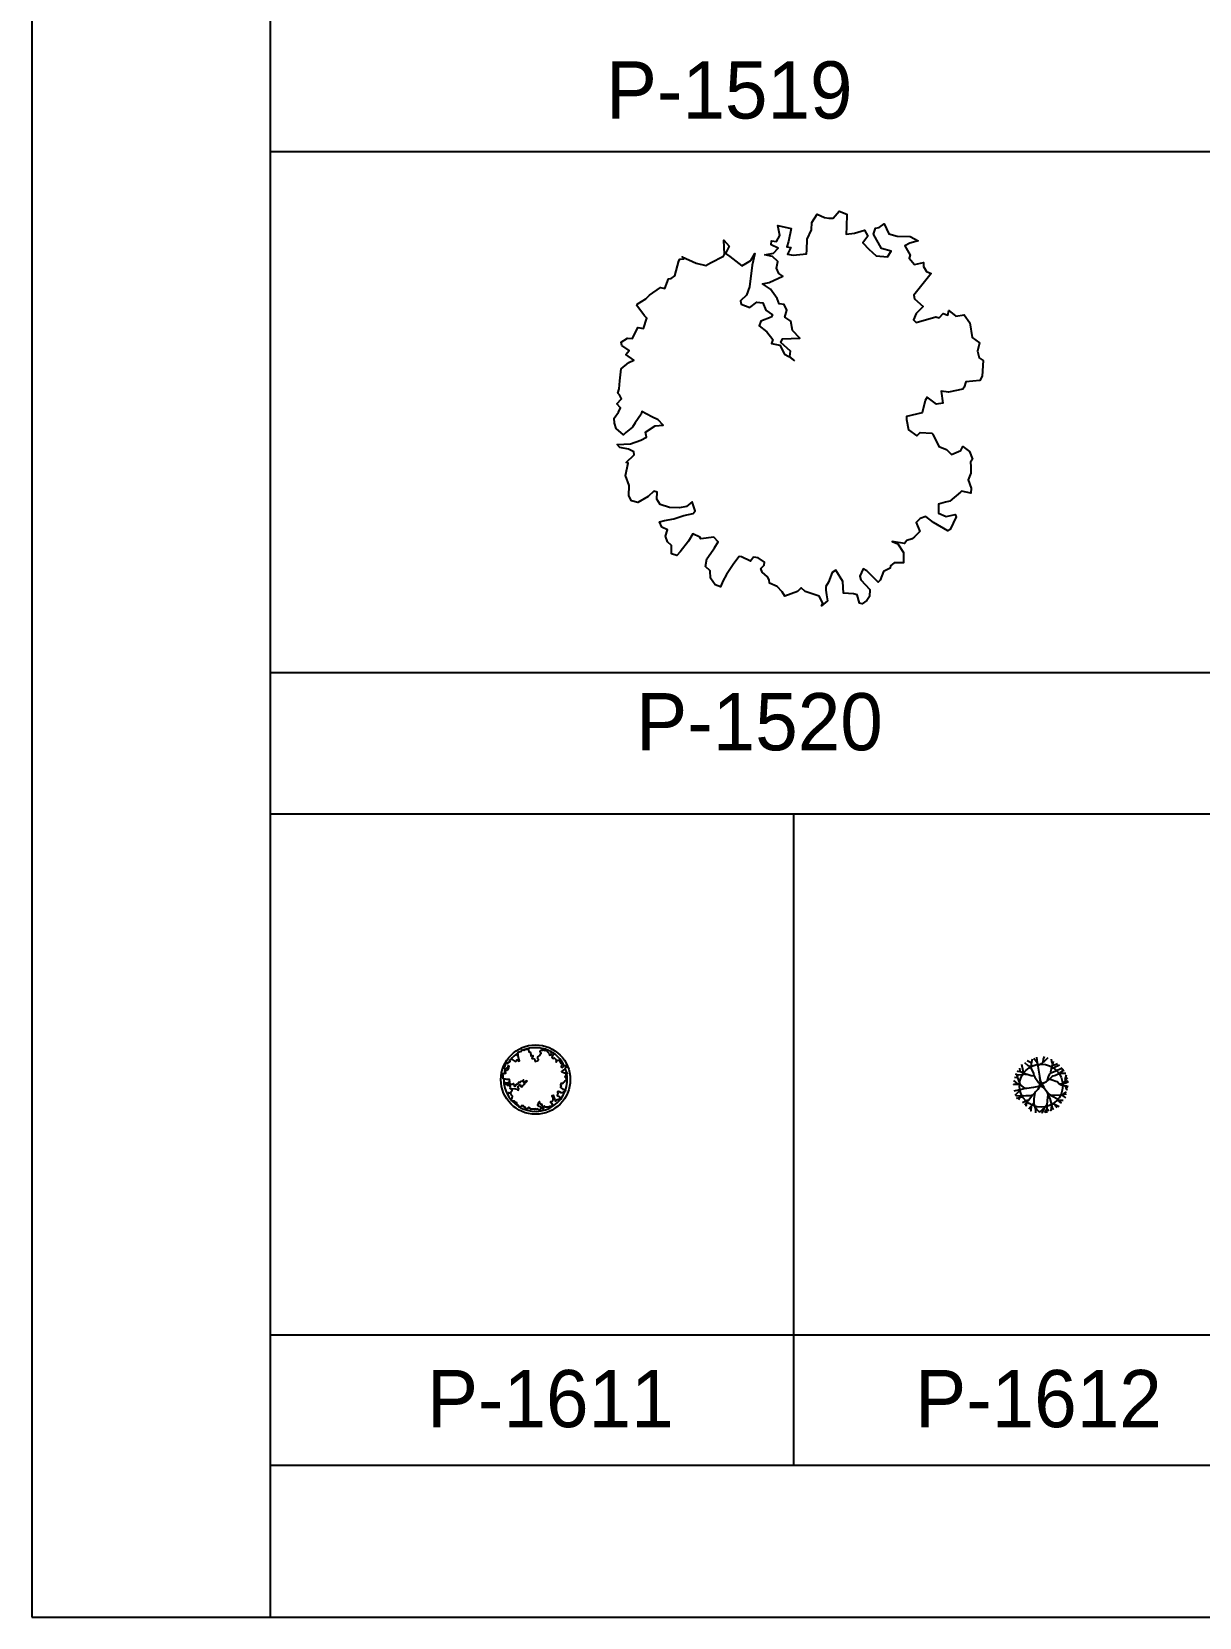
# Model space of a CAD drawing. Extents: x -74 to 94, y -49 to 40.
# Drawn here: x -40.89 to -28.64, y 4.18 to 20.81 of the extents above; entities that cross this region are included whole.
import ezdxf

# ---------------------------------------------------------------- set-up
doc = ezdxf.new("R2010")
doc.units = 0
doc.header["$LTSCALE"] = 100
doc.header["$MEASUREMENT"] = 0
doc.layers.add('FOLHA', color=3, linetype='CONTINUOUS')
doc.layers.add('P-ARVORE', color=2, linetype='CONTINUOUS')

# ---------------------------------------------------------------- blocks, each defined once
blk = doc.blocks.new('P-1612')
at = {"layer": 'P-ARVORE'}
for p, q in [((-0.073, 0.292), (-0.035, 0.242)), ((-0.038, 0.272), (-0.038, 0.272)), ((-0.031, 0.212), (-0.022, 0.22)), ((-0.022, 0.22), (-0.005, 0.228)), ((-0.005, 0.228), (0.006, 0.235)), ((0.006, 0.235), (0.012, 0.239)), ((0.012, 0.239), (0.021, 0.245)), ((0.023, 0.281), (0.02, 0.251)), ((0.02, 0.251), (0.021, 0.245)), ((0.021, 0.245), (0.031, 0.254)), ((0.033, 0.307), (0.023, 0.281)), ((0.031, 0.254), (0.036, 0.259)), ((0.036, 0.259), (0.057, 0.281)), ((0.057, 0.281), (0.075, 0.297)), ((0.057, 0.281), (0.057, 0.281)), ((0.108, 0.281), (0.112, 0.254)), ((0.11, 0.178), (0.119, 0.187)), ((0.112, 0.254), (0.122, 0.23)), ((0.117, 0.209), (0.13, 0.216)), ((0.117, 0.209), (0.117, 0.209)), ((0.119, 0.187), (0.182, 0.215)), ((0.13, 0.216), (0.161, 0.227)), ((0.151, 0.154), (0.223, 0.189)), ((0.161, 0.227), (0.173, 0.235)), ((0.182, 0.215), (0.195, 0.22)), ((-0.019, -0.001), (-0.015, 0.001)), ((-0.018, -0.003), (-0.012, 0.001)), ((-0.017, 0.027), (-0.005, 0.027)), ((-0.015, 0.001), (-0.011, 0.005)), ((-0.015, -0.004), (-0.008, 0.004)), ((-0.012, 0.025), (-0.004, 0.026)), ((-0.009, 0.019), (-0.012, 0.025)), ((-0.012, 0.001), (-0.009, 0.005)), ((-0.011, 0.005), (-0.009, 0.019)), ((-0.01, 0.024), (0, 0.027)), ((-0.008, 0.02), (-0.01, 0.024)), ((-0.009, 0.005), (-0.008, 0.02)), ((-0.008, 0.004), (-0.006, 0.021)), ((-0.008, 0), (-0.006, 0.003)), ((-0.007, 0.022), (0, 0.024)), ((-0.006, 0.021), (-0.007, 0.022)), ((-0.006, 0.003), (-0.005, 0.021)), ((-0.005, 0.027), (-0.002, 0.03)), ((-0.005, 0.021), (0, 0.021)), ((-0.005, 0.002), (-0.003, 0.02)), ((0.006, 0.002), (-0.005, 0.002)), ((-0.004, 0.026), (-0.001, 0.029)), ((-0.002, 0.03), (-0.003, 0.049)), ((-0.003, 0.049), (0, 0.04)), ((-0.003, 0.02), (0.003, 0.017)), ((-0.003, 0.004), (-0.002, 0.017)), ((0.005, 0.004), (-0.003, 0.004)), ((-0.002, 0.036), (-0.002, 0.036)), ((-0.002, 0.017), (0.001, 0.015)), ((-0.002, 0.005), (0, 0.014)), ((0.003, 0.005), (-0.002, 0.005)), ((-0.001, 0.029), (-0.001, 0.033)), ((0, 0.04), (0.001, 0.03)), ((0, 0.029), (0.006, 0.023)), ((0, 0.027), (0.005, 0.021)), ((0, 0.024), (0.004, 0.02)), ((0, 0.021), (0.003, 0.018)), ((0, 0.014), (0.003, 0.014)), ((0.001, 0.03), (0.007, 0.024)), ((0.001, 0.015), (0.005, 0.015)), ((0.001, 0.012), (0.001, 0.007)), ((0.003, 0.018), (0.009, 0.018)), ((0.003, 0.017), (0.006, 0.017)), ((0.003, 0.014), (0.003, 0.005)), ((0.004, 0.02), (0.012, 0.02)), ((0.005, 0.021), (0.015, 0.021)), ((0.005, 0.015), (0.005, 0.004)), ((0.006, 0.023), (0.017, 0.023)), ((0.006, 0.017), (0.006, 0.002)), ((0.009, 0.018), (0.008, 0.002)), ((0.008, 0.002), (0.01, 0)), ((0.009, 0.026), (0.019, 0.028)), ((0.012, 0.02), (0.009, 0.013)), ((0.009, 0.013), (0.009, 0.003)), ((0.009, 0.003), (0.016, -0.004)), ((0.015, 0.021), (0.011, 0.014)), ((0.011, 0.014), (0.011, 0.004)), ((0.011, 0.004), (0.018, -0.005)), ((0.017, 0.023), (0.012, 0.011)), ((0.012, 0.011), (0.012, 0.005)), ((0.012, 0.005), (0.021, -0.006)), ((0.016, 0.017), (0.014, 0.01)), ((0.014, 0.01), (0.014, 0.006)), ((0.014, 0.006), (0.025, -0.007)), ((0.02, 0.027), (0.016, 0.017)), ((0.03, 0.033), (0.046, 0.039)), ((0.046, 0.039), (0.058, 0.045)), ((0.058, 0.045), (0.069, 0.054)), ((0.103, 0.138), (0.151, 0.154)), ((0.125, 0.1), (0.125, 0.1)), ((0.152, 0.108), (0.152, 0.108)), ((0.202, 0.128), (0.191, 0.13)), ((0.263, 0.131), (0.202, 0.128)), ((0.219, 0.148), (0.227, 0.154)), ((0.227, 0.154), (0.236, 0.161)), ((0.235, 0.032), (0.256, 0.05)), ((0.236, 0.161), (0.243, 0.164)), ((0.256, 0.05), (0.259, 0.063)), ((0.259, 0.063), (0.279, 0.086)), ((0.263, 0.131), (0.263, 0.131)), ((-0.022, -0.005), (-0.019, -0.001)), ((-0.011, -0.009), (-0.022, -0.022)), ((-0.022, -0.022), (-0.018, -0.01)), ((-0.017, -0.007), (-0.02, -0.005)), ((-0.018, -0.01), (-0.019, -0.007)), ((-0.015, -0.008), (-0.018, -0.003)), ((-0.009, -0.006), (-0.017, -0.012)), ((-0.017, -0.012), (-0.017, -0.007)), ((-0.01, -0.004), (-0.015, -0.008)), ((-0.008, -0.002), (-0.014, -0.004)), ((-0.014, -0.004), (-0.014, -0.005)), ((0.003, -0.005), (-0.011, -0.009)), ((0.004, -0.002), (-0.01, -0.004)), ((0.002, -0.004), (-0.009, -0.006)), ((0.01, 0), (-0.008, 0)), ((0.005, -0.001), (-0.008, -0.002)), ((0.013, -0.006), (0.002, -0.004)), ((0.021, -0.012), (0.003, -0.005)), ((0.016, -0.006), (0.004, -0.002)), ((0.016, -0.004), (0.005, -0.001)), ((0.016, -0.013), (0.01, -0.009)), ((0.018, -0.01), (0.013, -0.006)), ((0.018, -0.005), (0.016, -0.006)), ((0.021, -0.006), (0.018, -0.01)), ((0.025, -0.007), (0.02, -0.009)), ((0.02, -0.009), (0.021, -0.012)), ((0.025, -0.016), (0.03, -0.014)), ((0.033, -0.022), (0.025, -0.016))]:
    blk.add_line(p, q, dxfattribs=at)
for points in [[(-0.214, 0.147), (-0.217, 0.157), (-0.217, 0.157), (-0.222, 0.184)], [(-0.181, 0.135), (-0.183, 0.143), (-0.196, 0.206), (-0.202, 0.225)], [(-0.104, 0.192), (-0.118, 0.203), (-0.135, 0.211), (-0.168, 0.242)], [(-0.097, 0.238), (-0.143, 0.261)], [(-0.07, 0.104), (-0.076, 0.128), (-0.087, 0.16), (-0.101, 0.185), (-0.103, 0.196), (-0.098, 0.235), (-0.09, 0.284)], [(0, 0.04), (-0.03, 0.207), (-0.035, 0.241), (-0.038, 0.272), (-0.042, 0.3)], [(0.229, 0.177), (0.227, 0.174), (0.222, 0.161), (0.219, 0.148), (0.198, 0.135), (0.195, 0.132), (0.181, 0.124), (0.181, 0.124), (0.152, 0.108), (0.125, 0.1), (0.117, 0.097), (0.092, 0.075), (0.079, 0.062), (0.069, 0.054), (0.068, 0.058), (0.08, 0.096), (0.095, 0.125), (0.103, 0.138), (0.103, 0.138), (0.103, 0.151), (0.11, 0.178), (0.117, 0.209), (0.123, 0.224), (0.127, 0.24), (0.133, 0.26)], [(-0.237, 0.018), (-0.245, 0.013), (-0.288, 0.013), (-0.288, 0.013)], [(-0.169, -0.026), (-0.214, 0.012), (-0.239, 0.019), (-0.283, 0.055)], [(-0.214, 0.012), (-0.244, 0.084), (-0.276, 0.086)], [(-0.244, 0.084), (-0.244, 0.09), (-0.25, 0.107), (-0.253, 0.119), (-0.265, 0.121)], [(-0.253, 0.119), (-0.234, 0.117), (-0.189, 0.118), (-0.166, 0.125), (-0.17, 0.13), (-0.196, 0.14), (-0.209, 0.143), (-0.219, 0.147), (-0.241, 0.151), (-0.25, 0.155)], [(-0.214, 0.147), (-0.213, 0.142)], [(-0.17, 0.13), (-0.134, 0.118), (-0.102, 0.11), (-0.07, 0.104)], [(-0.167, 0.124), (-0.161, 0.123), (-0.157, 0.123), (-0.134, 0.118)], [(-0.07, 0.104), (-0.064, 0.092), (-0.024, 0.036), (-0.013, 0.028), (-0.005, 0.03), (-0.005, 0.03), (-0.01, 0.092)], [(-0.018, 0.031), (-0.014, 0.024), (-0.012, 0.01), (-0.019, -0.001), (-0.025, -0.008)], [(0, 0.04), (0.008, 0.027), (0.014, 0.028), (0.03, 0.033)], [(0.03, 0.033), (0.02, 0.027), (0.015, 0.009), (0.019, 0.004), (0.03, -0.014)], [(0.095, 0.072), (0.108, 0.067), (0.168, 0.044), (0.176, 0.038), (0.192, 0.022), (0.201, 0.021), (0.233, 0.024), (0.24, 0.024), (0.272, 0.036), (0.283, 0.041), (0.29, 0.041)], [(0.192, 0.022), (0.196, 0.017), (0.2, 0.016), (0.209, 0.011), (0.234, 0.004), (0.269, -0.001), (0.286, -0.008)], [(0.259, 0.063), (0.253, 0.066), (0.268, 0.117)], [(0.281, -0.023), (0.254, -0.004), (0.256, 0.001)], [(0.256, 0.05), (0.279, 0.05), (0.285, 0.052)], [(-0.017, -0.012), (-0.024, -0.006), (-0.078, -0.019), (-0.147, -0.027), (-0.167, -0.029), (-0.215, -0.041), (-0.24, -0.046), (-0.284, -0.057)], [(-0.221, -0.043), (-0.233, -0.058), (-0.259, -0.089), (-0.272, -0.1)], [(0.048, -0.042), (0.024, -0.018), (0.01, -0.009), (0, -0.007), (-0.017, -0.012), (-0.022, -0.022), (-0.032, -0.039), (-0.032, -0.039), (-0.058, -0.064), (-0.064, -0.075), (-0.088, -0.099), (-0.121, -0.104), (-0.159, -0.105), (-0.193, -0.107), (-0.224, -0.108), (-0.233, -0.109), (-0.264, -0.106)], [(-0.221, -0.126), (-0.228, -0.126), (-0.259, -0.132)], [(-0.181, -0.104), (-0.203, -0.118), (-0.221, -0.126), (-0.232, -0.141), (-0.236, -0.145)], [(-0.088, -0.099), (-0.127, -0.149), (-0.136, -0.152), (-0.143, -0.155), (-0.193, -0.178)], [(-0.127, -0.149), (-0.156, -0.183), (-0.17, -0.203)], [(-0.064, -0.071), (-0.076, -0.137), (-0.075, -0.18), (-0.126, -0.245)], [(0.025, -0.007), (0.059, -0.056), (0.076, -0.097), (0.068, -0.117), (0.068, -0.117), (0.063, -0.198), (0.044, -0.225), (0.031, -0.243), (0.022, -0.257), (0.012, -0.277), (0.009, -0.29)], [(0.059, -0.056), (0.088, -0.089), (0.1, -0.097), (0.114, -0.104), (0.127, -0.111), (0.168, -0.133), (0.168, -0.133), (0.184, -0.156), (0.19, -0.164), (0.209, -0.174), (0.216, -0.179)], [(0.073, -0.094), (0.094, -0.132), (0.106, -0.184), (0.107, -0.188), (0.119, -0.226), (0.133, -0.247)], [(0.109, -0.101), (0.114, -0.098), (0.129, -0.098), (0.208, -0.094), (0.214, -0.093), (0.222, -0.102), (0.255, -0.122), (0.259, -0.124)], [(0.184, -0.156), (0.191, -0.151), (0.228, -0.151), (0.234, -0.151)], [(0.215, -0.094), (0.235, -0.086), (0.252, -0.087), (0.269, -0.084)], [(0.235, -0.086), (0.242, -0.079), (0.259, -0.069), (0.267, -0.062)], [(0.274, -0.045), (0.274, -0.045), (0.266, -0.026), (0.266, -0.017), (0.268, -0.014)], [(-0.153, -0.18), (-0.158, -0.215)], [(-0.106, -0.221), (-0.104, -0.223), (-0.107, -0.252), (-0.106, -0.261), (-0.102, -0.266)], [(-0.075, -0.18), (-0.058, -0.252), (-0.057, -0.282)], [(-0.056, -0.231), (-0.056, -0.231), (-0.026, -0.265), (-0.008, -0.272)], [(0.036, -0.238), (0.017, -0.249), (-0.005, -0.268), (-0.012, -0.273)], [(0.057, -0.253), (0.054, -0.256), (0.036, -0.283)], [(0.063, -0.198), (0.062, -0.238), (0.057, -0.253), (0.058, -0.283)], [(0.062, -0.235), (0.074, -0.249), (0.082, -0.262)], [(0.112, -0.205), (0.104, -0.259), (0.104, -0.259)], [(0.106, -0.184), (0.141, -0.193), (0.154, -0.213), (0.166, -0.228)], [(0.141, -0.193), (0.17, -0.206), (0.191, -0.215)]]:
    blk.add_lwpolyline(points, dxfattribs=at)
blk.add_circle((0.002, 0.002), 0.227, dxfattribs=at)
blk = doc.blocks.new('P-1611')
at = {"layer": 'P-ARVORE'}
blk.add_lwpolyline([(-0.087, -0.01), (-0.094, -0.018), (-0.103, -0.018), (-0.117, -0.035), (-0.124, -0.033), (-0.127, -0.003), (-0.139, -0.017), (-0.156, -0.021), (-0.162, -0.032), (-0.174, -0.029), (-0.184, -0.034), (-0.184, -0.043), (-0.193, -0.047), (-0.209, -0.06), (-0.209, -0.06), (-0.217, -0.074), (-0.221, -0.063), (-0.233, -0.04), (-0.237, -0.047), (-0.246, -0.052), (-0.258, -0.05), (-0.266, -0.06), (-0.268, -0.073), (-0.272, -0.058), (-0.281, -0.051), (-0.286, -0.064), (-0.293, -0.063), (-0.293, -0.055), (-0.304, -0.049), (-0.321, -0.054), (-0.317, -0.031), (-0.294, -0.034), (-0.285, -0.036), (-0.284, -0.029), (-0.271, -0.034), (-0.27, -0.024), (-0.275, -0.001), (-0.281, -0.001), (-0.3, -0.001), (-0.317, 0.005), (-0.329, 0.005), (-0.345, 0.013), (-0.34, 0.026), (-0.339, 0.034), (-0.34, 0.042), (-0.352, 0.051), (-0.348, 0.064), (-0.326, 0.065), (-0.313, 0.066), (-0.316, 0.08), (-0.322, 0.097), (-0.312, 0.104), (-0.3, 0.096), (-0.289, 0.107), (-0.279, 0.121), (-0.278, 0.141), (-0.289, 0.146), (-0.292, 0.129), (-0.317, 0.113), (-0.327, 0.116), (-0.328, 0.122), (-0.335, 0.131), (-0.319, 0.14), (-0.315, 0.155), (-0.316, 0.178), (-0.31, 0.192), (-0.305, 0.178), (-0.3, 0.169), (-0.284, 0.18), (-0.279, 0.178), (-0.268, 0.188), (-0.272, 0.204), (-0.266, 0.204), (-0.257, 0.21), (-0.255, 0.218), (-0.214, 0.19), (-0.208, 0.192), (-0.196, 0.208), (-0.183, 0.197), (-0.172, 0.193), (-0.168, 0.198), (-0.179, 0.232), (-0.178, 0.237), (-0.186, 0.244), (-0.184, 0.252), (-0.192, 0.253), (-0.183, 0.266), (-0.186, 0.28), (-0.173, 0.291), (-0.147, 0.297), (-0.139, 0.31), (-0.124, 0.308), (-0.124, 0.308), (-0.113, 0.311), (-0.109, 0.319), (-0.082, 0.319), (-0.074, 0.315), (-0.07, 0.291), (-0.06, 0.289), (-0.057, 0.286), (-0.05, 0.262), (-0.051, 0.249), (-0.03, 0.253), (-0.028, 0.242), (-0.039, 0.225), (-0.033, 0.222), (-0.011, 0.219), (-0.003, 0.191), (0.003, 0.192), (0.02, 0.197), (0.03, 0.212), (0.024, 0.217), (0.023, 0.237), (0.025, 0.239), (0.046, 0.251), (0.05, 0.265), (0.058, 0.274), (0.05, 0.29), (0.043, 0.293), (0.051, 0.305), (0.064, 0.311), (0.07, 0.308), (0.077, 0.309), (0.088, 0.31), (0.1, 0.306), (0.115, 0.312), (0.123, 0.312), (0.121, 0.295), (0.123, 0.294), (0.14, 0.277), (0.142, 0.269), (0.146, 0.257), (0.162, 0.258), (0.167, 0.272), (0.163, 0.287), (0.166, 0.29), (0.189, 0.281), (0.192, 0.276), (0.179, 0.25), (0.169, 0.236), (0.173, 0.227), (0.181, 0.221), (0.196, 0.228), (0.206, 0.219), (0.21, 0.215), (0.213, 0.206), (0.219, 0.203), (0.216, 0.181), (0.22, 0.191), (0.234, 0.202), (0.252, 0.203), (0.253, 0.187), (0.259, 0.181), (0.263, 0.18), (0.27, 0.169), (0.285, 0.165), (0.289, 0.161), (0.27, 0.14), (0.268, 0.133), (0.281, 0.128), (0.287, 0.131), (0.303, 0.147), (0.315, 0.148), (0.322, 0.144), (0.328, 0.136), (0.328, 0.131), (0.313, 0.126), (0.312, 0.12), (0.312, 0.102), (0.312, 0.102), (0.291, 0.099), (0.291, 0.099), (0.273, 0.086), (0.277, 0.08), (0.294, 0.075), (0.302, 0.071), (0.309, 0.071), (0.317, 0.072), (0.327, 0.075), (0.336, 0.065), (0.331, 0.067), (0.32, 0.06), (0.318, 0.053), (0.313, 0.035), (0.307, 0.028), (0.314, 0.021), (0.324, 0), (0.317, -0.005), (0.308, -0.014), (0.303, -0.028), (0.297, -0.029), (0.292, -0.032), (0.285, -0.042), (0.278, -0.045), (0.272, -0.04), (0.267, -0.039), (0.26, -0.051), (0.26, -0.059), (0.267, -0.064), (0.26, -0.08), (0.26, -0.084), (0.273, -0.092), (0.287, -0.101), (0.292, -0.104), (0.305, -0.11), (0.315, -0.113), (0.312, -0.122), (0.301, -0.132), (0.288, -0.133), (0.281, -0.141), (0.268, -0.14), (0.251, -0.13), (0.248, -0.128), (0.237, -0.122), (0.229, -0.13), (0.234, -0.153), (0.231, -0.154), (0.225, -0.167), (0.239, -0.174), (0.258, -0.187), (0.265, -0.193), (0.263, -0.202), (0.248, -0.203), (0.243, -0.21), (0.233, -0.214), (0.222, -0.212), (0.217, -0.222), (0.209, -0.226), (0.205, -0.218), (0.202, -0.202), (0.195, -0.185), (0.19, -0.169), (0.185, -0.166), (0.17, -0.172), (0.179, -0.181), (0.182, -0.193), (0.182, -0.211), (0.178, -0.227), (0.169, -0.234), (0.157, -0.234), (0.156, -0.24), (0.166, -0.249), (0.178, -0.266), (0.175, -0.278), (0.167, -0.283), (0.149, -0.284), (0.132, -0.291), (0.11, -0.288), (0.109, -0.291), (0.095, -0.278), (0.089, -0.279), (0.086, -0.289), (0.084, -0.304), (0.079, -0.309), (0.076, -0.286), (0.069, -0.268), (0.063, -0.259), (0.054, -0.261), (0.042, -0.245), (0.04, -0.231), (0.031, -0.24), (0.027, -0.252), (0.019, -0.27), (0.023, -0.271), (0.039, -0.28), (0.047, -0.284), (0.057, -0.295), (0.061, -0.299), (0.051, -0.313), (0.042, -0.316), (0.033, -0.317), (0.022, -0.31), (0.015, -0.307), (0.008, -0.314), (-0.001, -0.307), (-0.008, -0.31), (-0.01, -0.313), (-0.018, -0.312), (-0.032, -0.312), (-0.053, -0.311), (-0.065, -0.298), (-0.07, -0.289), (-0.079, -0.304), (-0.086, -0.299), (-0.094, -0.312), (-0.1, -0.314), (-0.107, -0.303), (-0.107, -0.294), (-0.127, -0.286), (-0.126, -0.276), (-0.144, -0.272), (-0.148, -0.276), (-0.165, -0.291), (-0.167, -0.29), (-0.178, -0.276), (-0.184, -0.27), (-0.184, -0.27), (-0.199, -0.251), (-0.198, -0.244), (-0.215, -0.238), (-0.216, -0.234), (-0.221, -0.228), (-0.221, -0.228), (-0.248, -0.222), (-0.251, -0.221), (-0.252, -0.214), (-0.255, -0.217), (-0.245, -0.192), (-0.243, -0.175), (-0.248, -0.167), (-0.261, -0.145), (-0.265, -0.144), (-0.289, -0.147), (-0.279, -0.137), (-0.266, -0.142), (-0.261, -0.134), (-0.254, -0.123), (-0.246, -0.112), (-0.251, -0.105), (-0.257, -0.097), (-0.269, -0.091), (-0.248, -0.095), (-0.211, -0.097), (-0.195, -0.101), (-0.185, -0.11), (-0.179, -0.109), (-0.175, -0.094), (-0.185, -0.082), (-0.184, -0.072), (-0.172, -0.065), (-0.165, -0.053), (-0.16, -0.055), (-0.152, -0.073), (-0.144, -0.075), (-0.134, -0.061), (-0.121, -0.05), (-0.115, -0.052), (-0.112, -0.037), (-0.097, -0.028), (-0.094, -0.02), (-0.087, -0.01)], dxfattribs=at)
blk.add_circle((0, 0), 0.364, dxfattribs=at)
for start, end in [(60.1401, 107.2006), (144.0609, 147.5229), (123.7859, 141.7338), (115.7866, 117.8888), (109.4777, 112.5074), (25.7672, 55.196), (178.8238, 20.9299), (159.789, 168.7139)]:
    blk.add_arc((0, 0), 0.334, start, end, dxfattribs=at)
blk = doc.blocks.new('P-1520')
at = {"layer": 'P-ARVORE'}
blk.add_lwpolyline([(-0.043, 0.635), (-0.093, 0.682), (-0.086, 0.735), (-0.186, 0.828), (-0.169, 0.865), (0.014, 0.872), (-0.066, 0.952), (-0.083, 1.052), (-0.146, 1.092), (-0.123, 1.168), (-0.153, 1.225), (-0.203, 1.232), (-0.226, 1.288), (-0.296, 1.388), (-0.296, 1.388), (-0.379, 1.442), (-0.309, 1.458), (-0.166, 1.522), (-0.209, 1.552), (-0.233, 1.608), (-0.219, 1.678), (-0.273, 1.728), (-0.353, 1.748), (-0.263, 1.765), (-0.216, 1.818), (-0.289, 1.852), (-0.283, 1.892), (-0.233, 1.888), (-0.196, 1.951), (-0.219, 2.055), (-0.079, 2.022), (-0.106, 1.888), (-0.123, 1.832), (-0.083, 1.825), (-0.116, 1.752), (-0.059, 1.742), (0.084, 1.758), (0.087, 1.795), (0.091, 1.911), (0.134, 2.008), (0.137, 2.085), (0.194, 2.175), (0.271, 2.138), (0.317, 2.132), (0.364, 2.132), (0.424, 2.205), (0.504, 2.172), (0.501, 2.042), (0.497, 1.962), (0.587, 1.975), (0.691, 2.005), (0.727, 1.942), (0.674, 1.872), (0.737, 1.805), (0.814, 1.735), (0.934, 1.725), (0.971, 1.785), (0.871, 1.812), (0.784, 1.965), (0.807, 2.025), (0.844, 2.032), (0.897, 2.072), (0.947, 1.968), (1.034, 1.942), (1.171, 1.938), (1.254, 1.895), (1.167, 1.868), (1.114, 1.842), (1.171, 1.742), (1.161, 1.712), (1.214, 1.645), (1.311, 1.665), (1.311, 1.625), (1.341, 1.572), (1.391, 1.552), (1.207, 1.322), (1.214, 1.285), (1.307, 1.205), (1.234, 1.132), (1.204, 1.065), (1.234, 1.038), (1.441, 1.095), (1.474, 1.085), (1.517, 1.132), (1.564, 1.115), (1.577, 1.162), (1.651, 1.105), (1.737, 1.118), (1.797, 1.032), (1.821, 0.878), (1.897, 0.825), (1.877, 0.735), (1.877, 0.735), (1.894, 0.668), (1.937, 0.638), (1.927, 0.475), (1.901, 0.428), (1.754, 0.415), (1.737, 0.358), (1.721, 0.338), (1.571, 0.308), (1.497, 0.318), (1.514, 0.192), (1.447, 0.182), (1.347, 0.255), (1.327, 0.218), (1.297, 0.088), (1.131, 0.052), (1.131, 0.018), (1.154, -0.088), (1.241, -0.152), (1.274, -0.118), (1.397, -0.122), (1.407, -0.135), (1.471, -0.262), (1.551, -0.295), (1.604, -0.348), (1.701, -0.305), (1.724, -0.262), (1.794, -0.315), (1.824, -0.395), (1.804, -0.428), (1.807, -0.472), (1.807, -0.542), (1.777, -0.612), (1.811, -0.702), (1.807, -0.752), (1.707, -0.732), (1.697, -0.742), (1.587, -0.838), (1.541, -0.848), (1.467, -0.868), (1.467, -0.962), (1.547, -0.998), (1.641, -0.978), (1.654, -1.002), (1.591, -1.135), (1.564, -1.148), (1.414, -1.062), (1.334, -0.998), (1.274, -1.018), (1.234, -1.062), (1.271, -1.155), (1.214, -1.212), (1.191, -1.232), (1.134, -1.248), (1.111, -1.282), (0.983, -1.259), (1.041, -1.285), (1.101, -1.375), (1.101, -1.482), (1.004, -1.482), (0.964, -1.515), (0.961, -1.538), (0.891, -1.575), (0.857, -1.665), (0.834, -1.688), (0.717, -1.568), (0.677, -1.548), (0.641, -1.625), (0.654, -1.662), (0.747, -1.765), (0.744, -1.838), (0.717, -1.878), (0.667, -1.912), (0.637, -1.908), (0.614, -1.818), (0.577, -1.808), (0.471, -1.802), (0.471, -1.802), (0.464, -1.678), (0.464, -1.678), (0.391, -1.562), (0.351, -1.585), (0.314, -1.685), (0.287, -1.732), (0.284, -1.772), (0.291, -1.818), (0.304, -1.882), (0.241, -1.935), (0.254, -1.905), (0.214, -1.832), (0.174, -1.818), (0.067, -1.785), (0.027, -1.745), (-0.013, -1.785), (-0.146, -1.832), (-0.173, -1.788), (-0.226, -1.732), (-0.306, -1.698), (-0.309, -1.662), (-0.326, -1.632), (-0.383, -1.582), (-0.396, -1.542), (-0.363, -1.508), (-0.359, -1.478), (-0.426, -1.432), (-0.473, -1.425), (-0.506, -1.465), (-0.599, -1.422), (-0.623, -1.418), (-0.679, -1.492), (-0.736, -1.575), (-0.756, -1.605), (-0.796, -1.675), (-0.819, -1.735), (-0.876, -1.715), (-0.926, -1.645), (-0.929, -1.568), (-0.976, -1.522), (-0.963, -1.442), (-0.896, -1.348), (-0.883, -1.328), (-0.843, -1.265), (-0.889, -1.215), (-1.026, -1.232), (-1.036, -1.215), (-1.109, -1.178), (-1.156, -1.255), (-1.243, -1.368), (-1.279, -1.405), (-1.333, -1.388), (-1.333, -1.302), (-1.376, -1.265), (-1.396, -1.205), (-1.376, -1.138), (-1.436, -1.108), (-1.459, -1.055), (-1.406, -1.038), (-1.309, -1.022), (-1.203, -0.988), (-1.106, -0.965), (-1.086, -0.938), (-1.116, -0.845), (-1.176, -0.892), (-1.249, -0.908), (-1.356, -0.902), (-1.453, -0.872), (-1.489, -0.815), (-1.483, -0.742), (-1.519, -0.732), (-1.579, -0.788), (-1.686, -0.852), (-1.753, -0.832), (-1.783, -0.782), (-1.779, -0.672), (-1.816, -0.568), (-1.789, -0.438), (-1.809, -0.432), (-1.726, -0.352), (-1.729, -0.318), (-1.786, -0.292), (-1.876, -0.275), (-1.903, -0.242), (-1.763, -0.235), (-1.656, -0.198), (-1.596, -0.165), (-1.606, -0.112), (-1.506, -0.045), (-1.423, -0.038), (-1.473, 0.015), (-1.539, 0.048), (-1.646, 0.102), (-1.653, 0.075), (-1.716, -0.015), (-1.743, -0.062), (-1.813, -0.118), (-1.839, -0.142), (-1.916, -0.075), (-1.933, -0.018), (-1.936, 0.035), (-1.889, 0.098), (-1.869, 0.142), (-1.909, 0.185), (-1.859, 0.235), (-1.879, 0.278), (-1.896, 0.295), (-1.883, 0.342), (-1.876, 0.425), (-1.863, 0.552), (-1.783, 0.618), (-1.729, 0.642), (-1.813, 0.702), (-1.779, 0.742), (-1.856, 0.795), (-1.863, 0.832), (-1.796, 0.872), (-1.743, 0.868), (-1.686, 0.985), (-1.626, 0.975), (-1.593, 1.082), (-1.616, 1.108), (-1.699, 1.215), (-1.693, 1.228), (-1.603, 1.285), (-1.566, 1.322), (-1.566, 1.322), (-1.449, 1.405), (-1.403, 1.392), (-1.366, 1.495), (-1.336, 1.498), (-1.299, 1.525), (-1.299, 1.525), (-1.256, 1.685), (-1.246, 1.702), (-1.203, 1.705), (-1.223, 1.725), (-1.076, 1.658), (-0.973, 1.635), (-0.926, 1.662), (-0.789, 1.732), (-0.779, 1.755), (-0.786, 1.902), (-0.73, 1.836), (-0.766, 1.762), (-0.723, 1.728), (-0.659, 1.682), (-0.596, 1.632), (-0.553, 1.655), (-0.503, 1.688), (-0.459, 1.762), (-0.489, 1.638), (-0.516, 1.412), (-0.546, 1.322), (-0.609, 1.265), (-0.603, 1.228), (-0.513, 1.195), (-0.439, 1.252), (-0.376, 1.245), (-0.343, 1.165), (-0.273, 1.118), (-0.289, 1.092), (-0.396, 1.052), (-0.413, 1.002), (-0.333, 0.938), (-0.269, 0.858), (-0.286, 0.818), (-0.199, 0.798), (-0.149, 0.705), (-0.103, 0.682), (-0.043, 0.635)], dxfattribs=at)
blk = doc.blocks.new('FOLHAVERDE')
at = {"layer": 'FOLHA', "linetype": 'CONTINUOUS'}
for p, q in [((-29.955, 37.298), (-29.955, 2.298)), ((-27.455, 37.298), (-27.455, 2.298)), ((-27.455, 35.298), (-27.455, 2.298)), ((-29.955, 2.298), (-5.455, 2.298)), ((-27.455, 2.298), (-5.455, 2.298))]:
    blk.add_line(p, q, dxfattribs=at)

msp = doc.modelspace()

# ---------------------------------------------------------------- linework, layer by layer
at = {"layer": 'FOLHA', "linetype": 'CONTINUOUS'}
for p, q in [((-38.389, 19.557), (-16.389, 19.557)), ((-38.389, 14.09), (-16.389, 14.09)), ((-38.389, 12.61), (-16.389, 12.61)), ((-32.898, 12.61), (-32.898, 5.777)), ((-38.389, 7.143), (-16.389, 7.143)), ((-38.389, 5.777), (-16.389, 5.777))]:
    msp.add_line(p, q, dxfattribs=at)
at = {"layer": 'P-ARVORE', "linetype": 'CONTINUOUS'}
for p, q in [((-38.389, 37.182), (-38.389, 4.182)), ((-38.389, 4.182), (-16.389, 4.182))]:
    msp.add_line(p, q, dxfattribs=at)

# ---------------------------------------------------------------- block references
at = {"layer": 'FOLHA', "linetype": 'CONTINUOUS'}
msp.add_blockref('FOLHAVERDE', (-10.934, 1.884), dxfattribs=at)
at = {"layer": 'P-ARVORE', "linetype": 'CONTINUOUS'}
for name, p in [('P-1520', (-32.843, 16.725)), ('P-1611', (-35.603, 9.822)), ('P-1612', (-30.301, 9.756))]:
    msp.add_blockref(name, p, dxfattribs=at)

# ---------------------------------------------------------------- texts
at = {"layer": 'FOLHA', "linetype": 'CONTINUOUS'}
for s, p in [('P-1519', (-34.865, 19.901)), ('P-1520', (-34.547, 13.275)), ('P-1611', (-36.742, 6.176)), ('P-1612', (-31.62, 6.176))]:
    msp.add_text(s, height=0.6, dxfattribs=at).set_placement(p)

doc.saveas('drawing.dxf')
